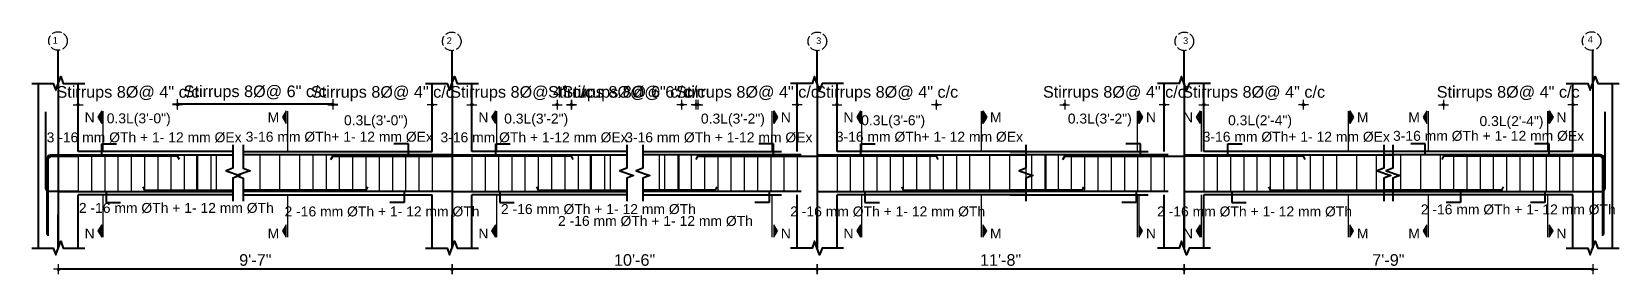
# Model space of a CAD drawing. Header units: inches. Extents: x -4597 to 93300, y -14139 to 5932.
# Drawn here: x 92342 to 93300, y 5786 to 5932 of the extents above; entities that cross this region are included whole.
import ezdxf

# ---------------------------------------------------------------- set-up
doc = ezdxf.new("R2010")
doc.units = ezdxf.units.IN
doc.header["$LTSCALE"] = 0.5
doc.header["$MEASUREMENT"] = 0
doc.header["$PDMODE"] = 66
doc.linetypes.add('ACAD_ISO02W100', pattern=[15, 12, -3])
for name, color, linetype, lineweight in [('BAR', 5, 'Continuous', 40), ('HATCH1', 4, 'ACAD_ISO02W100', 13), ('TEXT', 220, 'Continuous', 9), ('wall', 20, 'Continuous', 40)]:
    doc.layers.add(name, color=color, linetype=linetype, lineweight=lineweight)
doc.layers.add('DIMENSION', color=5, linetype='Continuous')
doc.layers.add('STIRRUP', color=10, linetype='Continuous')
doc.styles.add('1.8', font='times.ttf', dxfattribs={"width": 0.8, "height": 6})
doc.styles.add('style1', font='arial.ttf', dxfattribs={"height": 7})
doc.dimstyles.new('1.4', dxfattribs={"dimscale": 0, "dimtxt": 6, "dimasz": 0.5, "dimexe": 2, "dimexo": 9, "dimgap": 2, "dimtad": 1, "dimdec": 0, "dimlfac": 0.5, "dimzin": 3, "dimdsep": 46, "dimlunit": 4, "dimtxsty": '1.8', "dimblk": 'DIM', "dimcen": 3, "dimdle": 3, "dimse1": 1, "dimse2": 1, "dimclrd": 256, "dimclre": 256, "dimclrt": 7, "dimadec": 1, "dimazin": 2, "dimtfac": 1, "dimtdec": 0, "dimtix": 1, "dimtofl": 0, "dimtmove": 2, "dimatfit": 3, "dimldrblk": 'ARW', "dimfxl": 2, "dimfrac": 2, "dimtolj": 2, "dimtzin": 0, "dimarcsym": 0})

# ---------------------------------------------------------------- blocks, each defined once
blk = doc.blocks.new('DIM')
at = {"layer": 'DIMENSION'}
h = blk.add_hatch(color=256, dxfattribs=at)
h.paths.add_polyline_path([(0, 1.3), (0, 0), (1.3, 0, 0.414214)])
h.paths.add_polyline_path([(1.3, 0), (0, 0), (0, -1.3, 0.414214)])
h.paths.add_polyline_path([(0, 0), (-1.3, 0, 0.414214), (0, -1.3)])
h.paths.add_polyline_path([(0, 1.3, 0.414214), (-1.3, 0), (0, 0)])
for p, q in [((-6, 0), (6, 0)), ((0, 6), (0, -6))]:
    blk.add_line(p, q, dxfattribs=at)
blk.add_circle((0, 0), 1.28, dxfattribs=at)
blk = doc.blocks.new('*D578')
at = {"layer": 'Defpoints', "color": 0, "ltscale": 10, "transparency": 16777216}
for p in [(177149.08, 32540.48), (177224.44, 32523.94), (177149.08, 32509.42)]:
    blk.add_point(p, dxfattribs=at)
at = {"layer": 'DIMENSION', "lineweight": -2, "ltscale": 10, "transparency": 16777216}
for p, q in [((177148.58, 32540.48), (177148.08, 32540.48)), ((177224.94, 32540.48), (177225.44, 32540.48))]:
    blk.add_line(p, q, dxfattribs=at)
at = {"layer": 'DIMENSION', "lineweight": -2, "ltscale": 10, "transparency": 16777216, "xscale": 0.5, "yscale": 0.5, "zscale": 0.5}
blk.add_blockref('DIM', (177149.08, 32540.48), dxfattribs=at)
at = {"layer": 'DIMENSION', "lineweight": -2, "ltscale": 10, "transparency": 16777216, "xscale": 0.5, "yscale": 0.5, "zscale": 0.5, "rotation": 180}
blk.add_blockref('DIM', (177224.44, 32540.48), dxfattribs=at)
at = {"layer": 'DIMENSION', "color": 7, "ltscale": 10, "transparency": 16777216, "insert": (177186.76, 32547.14), "char_height": 7, "attachment_point": 5, "style": 'style1'}
blk.add_mtext('\\A2;Stirrups 8%%C@ 6" c/c', dxfattribs=at)
blk = doc.blocks.new('ARW')
at = {"layer": 'DIMENSION'}
blk.add_lwpolyline([(10, 0, 0, 6, 0), (0, 0, 0, 0, 0), (10, 0, 0, 0, 0)], format="xyseb", dxfattribs=at)
blk = doc.blocks.new('*D579')
at = {"layer": 'Defpoints', "color": 0, "ltscale": 10, "transparency": 16777216}
for p in [(177089.08, 32540.48), (177089.08, 32526.94), (177149.08, 32509.42)]:
    blk.add_point(p, dxfattribs=at)
at = {"layer": 'DIMENSION', "lineweight": -2, "ltscale": 10, "transparency": 16777216}
for p, q in [((177088.58, 32540.48), (177088.08, 32540.48)), ((177149.58, 32540.48), (177150.08, 32540.48))]:
    blk.add_line(p, q, dxfattribs=at)
at = {"layer": 'DIMENSION', "lineweight": -2, "ltscale": 10, "transparency": 16777216, "xscale": 0.5, "yscale": 0.5, "zscale": 0.5}
blk.add_blockref('DIM', (177089.08, 32540.48), dxfattribs=at)
at = {"layer": 'DIMENSION', "lineweight": -2, "ltscale": 10, "transparency": 16777216, "xscale": 0.5, "yscale": 0.5, "zscale": 0.5, "rotation": 180}
blk.add_blockref('DIM', (177149.08, 32540.48), dxfattribs=at)
at = {"layer": 'DIMENSION', "color": 7, "ltscale": 10, "transparency": 16777216, "insert": (177119.08, 32547.14), "char_height": 7, "attachment_point": 5, "style": 'style1'}
blk.add_mtext('\\A2;Stirrups 8%%C@ 4" c/c', dxfattribs=at)
blk = doc.blocks.new('*D580')
at = {"layer": 'Defpoints', "color": 0, "ltscale": 10, "transparency": 16777216}
for p in [(177065.08, 32540.48), (177065.08, 32526.94), (177005.08, 32509.42)]:
    blk.add_point(p, dxfattribs=at)
at = {"layer": 'DIMENSION', "lineweight": -2, "ltscale": 10, "transparency": 16777216}
for p, q in [((177004.58, 32540.48), (177004.08, 32540.48)), ((177065.58, 32540.48), (177066.08, 32540.48))]:
    blk.add_line(p, q, dxfattribs=at)
at = {"layer": 'DIMENSION', "lineweight": -2, "ltscale": 10, "transparency": 16777216, "xscale": 0.5, "yscale": 0.5, "zscale": 0.5}
blk.add_blockref('DIM', (177005.08, 32540.48), dxfattribs=at)
at = {"layer": 'DIMENSION', "lineweight": -2, "ltscale": 10, "transparency": 16777216, "xscale": 0.5, "yscale": 0.5, "zscale": 0.5, "rotation": 180}
blk.add_blockref('DIM', (177065.08, 32540.48), dxfattribs=at)
at = {"layer": 'DIMENSION', "color": 7, "ltscale": 10, "transparency": 16777216, "insert": (177035.08, 32547.14), "char_height": 7, "attachment_point": 5, "style": 'style1'}
blk.add_mtext('\\A2;Stirrups 8%%C@ 4" c/c', dxfattribs=at)
blk = doc.blocks.new('*D581')
at = {"layer": 'Defpoints', "color": 0, "ltscale": 10, "transparency": 16777216}
for p in [(176851.52, 32540.48), (176851.52, 32526.94), (176911.52, 32509.42)]:
    blk.add_point(p, dxfattribs=at)
at = {"layer": 'DIMENSION', "lineweight": -2, "ltscale": 10, "transparency": 16777216}
for p, q in [((176851.02, 32540.48), (176850.52, 32540.48)), ((176912.02, 32540.48), (176912.52, 32540.48))]:
    blk.add_line(p, q, dxfattribs=at)
at = {"layer": 'DIMENSION', "lineweight": -2, "ltscale": 10, "transparency": 16777216, "xscale": 0.5, "yscale": 0.5, "zscale": 0.5}
blk.add_blockref('DIM', (176851.52, 32540.48), dxfattribs=at)
at = {"layer": 'DIMENSION', "lineweight": -2, "ltscale": 10, "transparency": 16777216, "xscale": 0.5, "yscale": 0.5, "zscale": 0.5, "rotation": 180}
blk.add_blockref('DIM', (176911.52, 32540.48), dxfattribs=at)
at = {"layer": 'DIMENSION', "color": 7, "ltscale": 10, "transparency": 16777216, "insert": (176881.52, 32547.14), "char_height": 7, "attachment_point": 5, "style": 'style1'}
blk.add_mtext('\\A2;Stirrups 8%%C@ 4" c/c', dxfattribs=at)
blk = doc.blocks.new('*D766')
at = {"layer": 'Defpoints', "color": 0, "ltscale": 10, "transparency": 16777216}
for p in [(176911.52, 32540.85), (176911.52, 32509.42), (177005.08, 32509.42)]:
    blk.add_point(p, dxfattribs=at)
at = {"layer": 'DIMENSION', "lineweight": -2, "ltscale": 10, "transparency": 16777216}
blk.add_line((177004.58, 32540.85), (176912.02, 32540.85), dxfattribs=at)
at = {"layer": 'DIMENSION', "lineweight": -2, "ltscale": 10, "transparency": 16777216, "xscale": 0.5, "yscale": 0.5, "zscale": 0.5, "rotation": 180}
blk.add_blockref('DIM', (176911.52, 32540.85), dxfattribs=at)
at = {"layer": 'DIMENSION', "lineweight": -2, "ltscale": 10, "transparency": 16777216, "xscale": 0.5, "yscale": 0.5, "zscale": 0.5}
blk.add_blockref('DIM', (177005.08, 32540.85), dxfattribs=at)
at = {"layer": 'DIMENSION', "color": 7, "ltscale": 10, "transparency": 16777216, "insert": (176958.3, 32547.51), "char_height": 7, "attachment_point": 5, "style": 'style1'}
blk.add_mtext('\\A2;Stirrups 8%%C@ 6" c/c', dxfattribs=at)
blk = doc.blocks.new('*D582')
at = {"layer": 'Defpoints', "color": 0, "ltscale": 10, "transparency": 16777216}
for p in [(177077.08, 32453.98), (177297.34, 32453.98), (177077.08, 32441.17)]:
    blk.add_point(p, dxfattribs=at)
at = {"layer": 'DIMENSION', "lineweight": -2, "ltscale": 10, "transparency": 16777216}
blk.add_line((177296.84, 32441.17), (177077.58, 32441.17), dxfattribs=at)
at = {"layer": 'DIMENSION', "lineweight": -2, "ltscale": 10, "transparency": 16777216, "xscale": 0.5, "yscale": 0.5, "zscale": 0.5, "rotation": 180}
blk.add_blockref('DIM', (177077.08, 32441.17), dxfattribs=at)
at = {"layer": 'DIMENSION', "lineweight": -2, "ltscale": 10, "transparency": 16777216, "xscale": 0.5, "yscale": 0.5, "zscale": 0.5}
blk.add_blockref('DIM', (177297.34, 32441.17), dxfattribs=at)
at = {"layer": 'DIMENSION', "color": 7, "ltscale": 10, "transparency": 16777216, "insert": (177187.21, 32446.74), "char_height": 7, "attachment_point": 5, "style": 'style1'}
blk.add_mtext('\\A2;10\'-6"', dxfattribs=at)
blk = doc.blocks.new('*D583')
at = {"layer": 'Defpoints', "color": 0, "ltscale": 10, "transparency": 16777216}
for p in [(176839.73, 32453.98), (177077.08, 32453.98), (176839.73, 32441.17)]:
    blk.add_point(p, dxfattribs=at)
at = {"layer": 'DIMENSION', "lineweight": -2, "ltscale": 10, "transparency": 16777216}
blk.add_line((177076.58, 32441.17), (176840.23, 32441.17), dxfattribs=at)
at = {"layer": 'DIMENSION', "lineweight": -2, "ltscale": 10, "transparency": 16777216, "xscale": 0.5, "yscale": 0.5, "zscale": 0.5, "rotation": 180}
blk.add_blockref('DIM', (176839.73, 32441.17), dxfattribs=at)
at = {"layer": 'DIMENSION', "lineweight": -2, "ltscale": 10, "transparency": 16777216, "xscale": 0.5, "yscale": 0.5, "zscale": 0.5}
blk.add_blockref('DIM', (177077.08, 32441.17), dxfattribs=at)
at = {"layer": 'DIMENSION', "color": 7, "ltscale": 10, "transparency": 16777216, "insert": (176958.41, 32446.74), "char_height": 7, "attachment_point": 5, "style": 'style1'}
blk.add_mtext('\\A2;9\'-7"', dxfattribs=at)
blk = doc.blocks.new('*D584')
at = {"layer": 'Defpoints', "color": 0, "ltscale": 10, "transparency": 16777216}
for p in [(177675.26, 32540.48), (177753.26, 32528.5), (177675.26, 32523.94)]:
    blk.add_point(p, dxfattribs=at)
at = {"layer": 'DIMENSION', "lineweight": -2, "ltscale": 10, "transparency": 16777216}
for p, q in [((177674.76, 32540.48), (177674.26, 32540.48)), ((177753.76, 32540.48), (177754.26, 32540.48))]:
    blk.add_line(p, q, dxfattribs=at)
at = {"layer": 'DIMENSION', "lineweight": -2, "ltscale": 10, "transparency": 16777216, "xscale": 0.5, "yscale": 0.5, "zscale": 0.5}
blk.add_blockref('DIM', (177675.26, 32540.48), dxfattribs=at)
at = {"layer": 'DIMENSION', "lineweight": -2, "ltscale": 10, "transparency": 16777216, "xscale": 0.5, "yscale": 0.5, "zscale": 0.5, "rotation": 180}
blk.add_blockref('DIM', (177753.26, 32540.48), dxfattribs=at)
at = {"layer": 'DIMENSION', "color": 7, "ltscale": 10, "transparency": 16777216, "insert": (177714.26, 32547.14), "char_height": 7, "attachment_point": 5, "style": 'style1'}
blk.add_mtext('\\A2;Stirrups 8%%C@ 4" c/c', dxfattribs=at)
blk = doc.blocks.new('*D585')
at = {"layer": 'Defpoints', "color": 0, "ltscale": 10, "transparency": 16777216}
for p in [(177297.34, 32453.98), (177518.69, 32453.98), (177297.34, 32441.17)]:
    blk.add_point(p, dxfattribs=at)
at = {"layer": 'DIMENSION', "lineweight": -2, "ltscale": 10, "transparency": 16777216}
blk.add_line((177518.19, 32441.17), (177297.84, 32441.17), dxfattribs=at)
at = {"layer": 'DIMENSION', "lineweight": -2, "ltscale": 10, "transparency": 16777216, "xscale": 0.5, "yscale": 0.5, "zscale": 0.5, "rotation": 180}
blk.add_blockref('DIM', (177297.34, 32441.17), dxfattribs=at)
at = {"layer": 'DIMENSION', "lineweight": -2, "ltscale": 10, "transparency": 16777216, "xscale": 0.5, "yscale": 0.5, "zscale": 0.5}
blk.add_blockref('DIM', (177518.69, 32441.17), dxfattribs=at)
at = {"layer": 'DIMENSION', "color": 7, "ltscale": 10, "transparency": 16777216, "insert": (177408.02, 32446.74), "char_height": 7, "attachment_point": 5, "style": 'style1'}
blk.add_mtext('\\A2;11\'-8"', dxfattribs=at)
blk = doc.blocks.new('*D586')
at = {"layer": 'Defpoints', "color": 0, "ltscale": 10, "transparency": 16777216}
for p in [(177215.79, 32540.48), (177140.44, 32523.94), (177215.79, 32509.42)]:
    blk.add_point(p, dxfattribs=at)
at = {"layer": 'DIMENSION', "lineweight": -2, "ltscale": 10, "transparency": 16777216}
for p, q in [((177139.94, 32540.48), (177139.44, 32540.48)), ((177216.29, 32540.48), (177216.79, 32540.48))]:
    blk.add_line(p, q, dxfattribs=at)
at = {"layer": 'DIMENSION', "lineweight": -2, "ltscale": 10, "transparency": 16777216, "xscale": 0.5, "yscale": 0.5, "zscale": 0.5}
blk.add_blockref('DIM', (177140.44, 32540.48), dxfattribs=at)
at = {"layer": 'DIMENSION', "lineweight": -2, "ltscale": 10, "transparency": 16777216, "xscale": 0.5, "yscale": 0.5, "zscale": 0.5, "rotation": 180}
blk.add_blockref('DIM', (177215.79, 32540.48), dxfattribs=at)
at = {"layer": 'DIMENSION', "color": 7, "ltscale": 10, "transparency": 16777216, "insert": (177178.11, 32547.14), "char_height": 7, "attachment_point": 5, "style": 'style1'}
blk.add_mtext('\\A2;Stirrups 8%%C@ 6" c/c', dxfattribs=at)
blk = doc.blocks.new('*D587')
at = {"layer": 'Defpoints', "color": 0, "ltscale": 10, "transparency": 16777216}
for p in [(177285.34, 32540.48), (177285.34, 32526.94), (177225.34, 32509.42)]:
    blk.add_point(p, dxfattribs=at)
at = {"layer": 'DIMENSION', "lineweight": -2, "ltscale": 10, "transparency": 16777216}
for p, q in [((177224.84, 32540.48), (177224.34, 32540.48)), ((177285.84, 32540.48), (177286.34, 32540.48))]:
    blk.add_line(p, q, dxfattribs=at)
at = {"layer": 'DIMENSION', "lineweight": -2, "ltscale": 10, "transparency": 16777216, "xscale": 0.5, "yscale": 0.5, "zscale": 0.5}
blk.add_blockref('DIM', (177225.34, 32540.48), dxfattribs=at)
at = {"layer": 'DIMENSION', "lineweight": -2, "ltscale": 10, "transparency": 16777216, "xscale": 0.5, "yscale": 0.5, "zscale": 0.5, "rotation": 180}
blk.add_blockref('DIM', (177285.34, 32540.48), dxfattribs=at)
at = {"layer": 'DIMENSION', "color": 7, "ltscale": 10, "transparency": 16777216, "insert": (177255.34, 32547.14), "char_height": 7, "attachment_point": 5, "style": 'style1'}
blk.add_mtext('\\A2;Stirrups 8%%C@ 4" c/c', dxfattribs=at)
blk = doc.blocks.new('*D588')
at = {"layer": 'Defpoints', "color": 0, "ltscale": 10, "transparency": 16777216}
for p in [(177309.34, 32540.48), (177309.34, 32526.94), (177369.34, 32509.42)]:
    blk.add_point(p, dxfattribs=at)
at = {"layer": 'DIMENSION', "lineweight": -2, "ltscale": 10, "transparency": 16777216}
for p, q in [((177308.84, 32540.48), (177308.34, 32540.48)), ((177369.84, 32540.48), (177370.34, 32540.48))]:
    blk.add_line(p, q, dxfattribs=at)
at = {"layer": 'DIMENSION', "lineweight": -2, "ltscale": 10, "transparency": 16777216, "xscale": 0.5, "yscale": 0.5, "zscale": 0.5}
blk.add_blockref('DIM', (177309.34, 32540.48), dxfattribs=at)
at = {"layer": 'DIMENSION', "lineweight": -2, "ltscale": 10, "transparency": 16777216, "xscale": 0.5, "yscale": 0.5, "zscale": 0.5, "rotation": 180}
blk.add_blockref('DIM', (177369.34, 32540.48), dxfattribs=at)
at = {"layer": 'DIMENSION', "color": 7, "ltscale": 10, "transparency": 16777216, "insert": (177339.34, 32547.14), "char_height": 7, "attachment_point": 5, "style": 'style1'}
blk.add_mtext('\\A2;Stirrups 8%%C@ 4" c/c', dxfattribs=at)
blk = doc.blocks.new('*D589')
at = {"layer": 'Defpoints', "color": 0, "ltscale": 10, "transparency": 16777216}
for p in [(177506.69, 32540.48), (177506.69, 32526.94), (177446.69, 32509.42)]:
    blk.add_point(p, dxfattribs=at)
at = {"layer": 'DIMENSION', "lineweight": -2, "ltscale": 10, "transparency": 16777216}
for p, q in [((177446.19, 32540.48), (177445.69, 32540.48)), ((177507.19, 32540.48), (177507.69, 32540.48))]:
    blk.add_line(p, q, dxfattribs=at)
at = {"layer": 'DIMENSION', "lineweight": -2, "ltscale": 10, "transparency": 16777216, "xscale": 0.5, "yscale": 0.5, "zscale": 0.5}
blk.add_blockref('DIM', (177446.69, 32540.48), dxfattribs=at)
at = {"layer": 'DIMENSION', "lineweight": -2, "ltscale": 10, "transparency": 16777216, "xscale": 0.5, "yscale": 0.5, "zscale": 0.5, "rotation": 180}
blk.add_blockref('DIM', (177506.69, 32540.48), dxfattribs=at)
at = {"layer": 'DIMENSION', "color": 7, "ltscale": 10, "transparency": 16777216, "insert": (177476.69, 32547.14), "char_height": 7, "attachment_point": 5, "style": 'style1'}
blk.add_mtext('\\A2;Stirrups 8%%C@ 4" c/c', dxfattribs=at)
blk = doc.blocks.new('*D590')
at = {"layer": 'Defpoints', "color": 0, "ltscale": 10, "transparency": 16777216}
for p in [(177530.69, 32540.48), (177530.69, 32526.94), (177590.69, 32509.42)]:
    blk.add_point(p, dxfattribs=at)
at = {"layer": 'DIMENSION', "lineweight": -2, "ltscale": 10, "transparency": 16777216}
for p, q in [((177530.19, 32540.48), (177529.69, 32540.48)), ((177591.19, 32540.48), (177591.69, 32540.48))]:
    blk.add_line(p, q, dxfattribs=at)
at = {"layer": 'DIMENSION', "lineweight": -2, "ltscale": 10, "transparency": 16777216, "xscale": 0.5, "yscale": 0.5, "zscale": 0.5}
blk.add_blockref('DIM', (177530.69, 32540.48), dxfattribs=at)
at = {"layer": 'DIMENSION', "lineweight": -2, "ltscale": 10, "transparency": 16777216, "xscale": 0.5, "yscale": 0.5, "zscale": 0.5, "rotation": 180}
blk.add_blockref('DIM', (177590.69, 32540.48), dxfattribs=at)
at = {"layer": 'DIMENSION', "color": 7, "ltscale": 10, "transparency": 16777216, "insert": (177560.69, 32547.14), "char_height": 7, "attachment_point": 5, "style": 'style1'}
blk.add_mtext('\\A2;Stirrups 8%%C@ 4" c/c', dxfattribs=at)
blk = doc.blocks.new('*D591')
at = {"layer": 'Defpoints', "color": 0, "ltscale": 10, "transparency": 16777216}
for p in [(177518.69, 32453.98), (177765.26, 32453.98), (177518.69, 32441.17)]:
    blk.add_point(p, dxfattribs=at)
at = {"layer": 'DIMENSION', "lineweight": -2, "ltscale": 10, "transparency": 16777216}
blk.add_line((177764.76, 32441.17), (177519.19, 32441.17), dxfattribs=at)
at = {"layer": 'DIMENSION', "lineweight": -2, "ltscale": 10, "transparency": 16777216, "xscale": 0.5, "yscale": 0.5, "zscale": 0.5, "rotation": 180}
blk.add_blockref('DIM', (177518.69, 32441.17), dxfattribs=at)
at = {"layer": 'DIMENSION', "lineweight": -2, "ltscale": 10, "transparency": 16777216, "xscale": 0.5, "yscale": 0.5, "zscale": 0.5}
blk.add_blockref('DIM', (177765.26, 32441.17), dxfattribs=at)
at = {"layer": 'DIMENSION', "color": 7, "ltscale": 10, "transparency": 16777216, "insert": (177641.98, 32446.74), "char_height": 7, "attachment_point": 5, "style": 'style1'}
blk.add_mtext('\\A2;7\'-9"', dxfattribs=at)
blk = doc.blocks.new('1111111')
at = {"layer": 'TEXT', "ltscale": 10}
for points in [[(176865.72, 32536.72), (176865.72, 32529.22), (176863.41, 32532.97)], [(176977.1, 32536.72), (176977.1, 32529.22), (176974.79, 32532.97)], [(177103.29, 32536.72), (177103.29, 32529.22), (177100.98, 32532.97)], [(177271.14, 32536.72), (177271.14, 32529.22), (177273.45, 32532.97)], [(177323.54, 32536.72), (177323.54, 32529.22), (177321.23, 32532.97)], [(177397.33, 32536.72), (177397.33, 32529.22), (177399.64, 32532.97)], [(177491.4, 32536.72), (177491.4, 32529.22), (177493.71, 32532.97)], [(177528.38, 32536.72), (177528.38, 32529.22), (177526.07, 32532.97)], [(177618.68, 32536.72), (177618.68, 32529.22), (177620.99, 32532.97)], [(177665.27, 32536.72), (177665.27, 32529.22), (177662.96, 32532.97)], [(177739.06, 32536.72), (177739.06, 32529.22), (177741.37, 32532.97)], [(176865.72, 32460.58), (176865.72, 32468.08), (176863.41, 32464.33)], [(176977.1, 32460.58), (176977.1, 32468.08), (176974.79, 32464.33)], [(177103.29, 32460.58), (177103.29, 32468.08), (177100.98, 32464.33)], [(177271.14, 32460.58), (177271.14, 32468.08), (177273.45, 32464.33)], [(177323.54, 32460.58), (177323.54, 32468.08), (177321.23, 32464.33)], [(177397.33, 32460.58), (177397.33, 32468.08), (177399.64, 32464.33)], [(177491.4, 32460.58), (177491.4, 32468.08), (177493.71, 32464.33)], [(177528.38, 32460.58), (177528.38, 32468.08), (177526.07, 32464.33)], [(177618.68, 32460.58), (177618.68, 32468.08), (177620.99, 32464.33)], [(177665.27, 32460.58), (177665.27, 32468.08), (177662.96, 32464.33)], [(177739.06, 32460.58), (177739.06, 32468.08), (177741.37, 32464.33)]]:
    blk.add_hatch(color=256, dxfattribs=at).paths.add_polyline_path(points)
for p, q in [((176839.52, 32553.34), (176839.52, 32573.29)), ((177077.08, 32553.34), (177077.08, 32573.29)), ((177297.34, 32553.34), (177297.34, 32573.29)), ((177518.69, 32553.34), (177518.69, 32573.29)), ((177765.26, 32553.34), (177765.26, 32573.29)), ((176839.52, 32553.34), (176839.52, 32453.98)), ((177077.08, 32553.34), (177077.08, 32453.98)), ((177297.34, 32553.34), (177297.34, 32453.98)), ((177518.69, 32553.34), (177518.69, 32453.98)), ((177765.26, 32553.34), (177765.26, 32453.98)), ((176839.52, 32453.98), (176839.52, 32473.93)), ((177077.08, 32453.98), (177077.08, 32473.93)), ((177297.34, 32453.98), (177297.34, 32473.93)), ((177518.69, 32453.98), (177518.69, 32473.93)), ((177765.26, 32453.98), (177765.26, 32473.93))]:
    blk.add_line(p, q)
at = {"ltscale": 10}
for p, q in [((176827.52, 32509.42), (176827.52, 32553.34)), ((176851.52, 32512.17), (176851.52, 32553.34)), ((177065.08, 32512.17), (177065.08, 32553.34)), ((177089.08, 32512.17), (177089.08, 32553.34)), ((177285.34, 32512.17), (177285.34, 32553.34)), ((177309.34, 32512.17), (177309.34, 32553.34)), ((177506.69, 32512.17), (177506.69, 32553.34)), ((177530.69, 32512.17), (177530.69, 32553.34)), ((177753.26, 32512.17), (177753.26, 32553.34)), ((177777.26, 32486.17), (177777.26, 32553.34)), ((176827.52, 32453.98), (176827.52, 32509.42)), ((176944.87, 32512.17), (176851.52, 32512.17)), ((176951.08, 32512.17), (177065.08, 32512.17)), ((177182.44, 32512.17), (177089.08, 32512.17)), ((177192.26, 32512.17), (177275.79, 32512.17)), ((177423.34, 32512.17), (177309.34, 32512.17)), ((177413.61, 32512.17), (177497.14, 32512.17)), ((177644.69, 32512.17), (177530.69, 32512.17)), ((177753.26, 32512.17), (177639.26, 32512.17)), ((176944.87, 32486.17), (176851.52, 32486.17)), ((176851.52, 32453.98), (176851.52, 32486.17)), ((176951.08, 32486.17), (177065.08, 32486.17)), ((177065.08, 32453.98), (177065.08, 32486.17)), ((177182.44, 32486.17), (177089.08, 32486.17)), ((177089.08, 32453.98), (177089.08, 32486.17)), ((177192.26, 32486.17), (177275.79, 32486.17)), ((177285.34, 32453.98), (177285.34, 32486.17)), ((177423.34, 32486.17), (177309.34, 32486.17)), ((177309.34, 32453.98), (177309.34, 32486.17)), ((177413.61, 32486.17), (177497.14, 32486.17)), ((177506.69, 32453.98), (177506.69, 32486.17)), ((177644.69, 32486.17), (177530.69, 32486.17)), ((177530.69, 32453.98), (177530.69, 32486.17)), ((177753.26, 32486.17), (177639.26, 32486.17)), ((177753.26, 32453.98), (177753.26, 32486.17)), ((177777.26, 32453.98), (177777.26, 32486.17))]:
    blk.add_line(p, q, dxfattribs=at)
at = {"linetype": 'Continuous', "ltscale": 10}
for points in [[(176823.52, 32553.34), (176836.52, 32553.34), (176838.02, 32549.22), (176841.02, 32557.46), (176842.52, 32553.34), (176855.52, 32553.34)], [(177061.08, 32553.34), (177074.08, 32553.34), (177075.58, 32549.22), (177078.58, 32557.46), (177080.08, 32553.34), (177093.08, 32553.34)], [(177313.34, 32553.34), (177300.34, 32553.34), (177298.84, 32549.22), (177295.84, 32557.46), (177294.34, 32553.34), (177281.34, 32553.34)], [(177534.69, 32553.34), (177521.69, 32553.34), (177520.19, 32549.22), (177517.19, 32557.46), (177515.69, 32553.34), (177502.69, 32553.34)], [(177749.26, 32553.34), (177762.26, 32553.34), (177763.76, 32549.22), (177766.76, 32557.46), (177768.26, 32553.34), (177781.26, 32553.34)], [(176944.87, 32516.17), (176944.87, 32502.17), (176940.75, 32500.67), (176948.99, 32497.67), (176944.87, 32496.17), (176944.87, 32482.17)], [(176944.87, 32516.17), (176944.87, 32502.17), (176940.75, 32500.67), (176948.99, 32497.67), (176944.87, 32496.17), (176944.87, 32482.17)], [(176951.08, 32516.17), (176951.08, 32502.17), (176955.21, 32500.67), (176946.96, 32497.67), (176951.08, 32496.17), (176951.08, 32482.17)], [(176951.08, 32516.17), (176951.08, 32502.17), (176955.21, 32500.67), (176946.96, 32497.67), (176951.08, 32496.17), (176951.08, 32482.17)], [(177182.44, 32516.17), (177182.44, 32502.17), (177178.31, 32500.67), (177186.56, 32497.67), (177182.44, 32496.17), (177182.44, 32482.17)], [(177182.44, 32516.17), (177182.44, 32502.17), (177178.31, 32500.67), (177186.56, 32497.67), (177182.44, 32496.17), (177182.44, 32482.17)], [(177192.26, 32516.17), (177192.26, 32502.17), (177188.14, 32500.67), (177196.38, 32497.67), (177192.26, 32496.17), (177192.26, 32482.17)], [(177423.34, 32516.17), (177423.34, 32502.17), (177419.22, 32500.67), (177427.46, 32497.67), (177423.34, 32496.17), (177423.34, 32482.17)], [(177639.26, 32516.17), (177639.26, 32502.17), (177635.14, 32500.67), (177643.38, 32497.67), (177639.26, 32496.17), (177639.26, 32482.17)], [(177644.69, 32516.17), (177644.69, 32502.17), (177640.57, 32500.67), (177648.81, 32497.67), (177644.69, 32496.17), (177644.69, 32482.17)], [(176823.52, 32453.98), (176836.52, 32453.98), (176838.02, 32449.86), (176841.02, 32458.1), (176842.52, 32453.98), (176855.52, 32453.98)], [(177061.08, 32453.98), (177074.08, 32453.98), (177075.58, 32449.86), (177078.58, 32458.1), (177080.08, 32453.98), (177093.08, 32453.98)], [(177313.34, 32453.98), (177300.34, 32453.98), (177298.84, 32449.86), (177295.84, 32458.1), (177294.34, 32453.98), (177281.34, 32453.98)], [(177534.69, 32453.98), (177521.69, 32453.98), (177520.19, 32449.86), (177517.19, 32458.1), (177515.69, 32453.98), (177502.69, 32453.98)], [(177749.26, 32453.98), (177762.26, 32453.98), (177763.76, 32449.86), (177766.76, 32458.1), (177768.26, 32453.98), (177781.26, 32453.98)]]:
    blk.add_lwpolyline(points, dxfattribs=at)
at = {"layer": 'BAR', "ltscale": 10}
for p, q in [((176839.52, 32510.17), (176944.87, 32510.17)), ((177077.08, 32510.17), (176951.08, 32510.17)), ((177077.08, 32510.17), (177182.44, 32510.17)), ((177287.79, 32510.17), (177192.26, 32510.17)), ((177297.34, 32510.17), (177423.34, 32510.17)), ((177509.14, 32510.17), (177413.61, 32510.17)), ((177518.69, 32510.17), (177644.69, 32510.17)), ((176839.52, 32488.17), (176944.87, 32488.17)), ((177077.08, 32488.17), (176951.08, 32488.17)), ((177077.08, 32488.17), (177182.44, 32488.17)), ((177287.79, 32488.17), (177192.26, 32488.17)), ((177297.34, 32488.17), (177423.34, 32488.17)), ((177509.14, 32488.17), (177413.61, 32488.17)), ((177518.69, 32488.17), (177644.69, 32488.17))]:
    blk.add_line(p, q, dxfattribs=at)
for points in [[(176851.52, 32488.17), (176834.03, 32488.17, -0.414214), (176832.02, 32490.19), (176832.02, 32536.17)], [(177753.26, 32488.17), (177770.75, 32488.17, 0.414214), (177772.76, 32490.19), (177772.76, 32536.17)], [(176832.77, 32462.17), (176832.77, 32508.16, -0.414214), (176834.78, 32510.17), (176851.52, 32510.17)], [(176833.52, 32461.42), (176833.52, 32507.41, -0.414214), (176835.53, 32509.42), (176851.52, 32509.42)], [(177772.01, 32462.17), (177772.01, 32508.16, 0.414214), (177770, 32510.17), (177753.26, 32510.17)], [(177771.26, 32461.42), (177771.26, 32507.41, 0.414214), (177769.25, 32509.42), (177753.26, 32509.42)]]:
    blk.add_lwpolyline(points, format="xyb", dxfattribs=at)
for points in [[(176912.56, 32507.42), (176911.52, 32509.42), (176839.52, 32509.42)], [(177004.04, 32507.42), (177005.08, 32509.42), (177077.08, 32509.42)], [(177150.13, 32507.42), (177149.08, 32509.42), (177077.08, 32509.42)], [(177224.3, 32507.42), (177225.34, 32509.42), (177297.34, 32509.42)], [(177370.38, 32507.42), (177369.34, 32509.42), (177297.34, 32509.42)], [(177445.65, 32507.42), (177446.69, 32509.42), (177518.69, 32509.42)], [(177591.74, 32507.42), (177590.69, 32509.42), (177518.69, 32509.42)], [(177765.26, 32510.17), (177639.26, 32510.17)], [(177765.26, 32509.42), (177675.26, 32509.42), (177674.31, 32507.42)], [(176890.56, 32490.92), (176891.52, 32488.92), (176944.87, 32488.92)], [(177026.04, 32490.92), (177025.08, 32488.92), (176951.08, 32488.92)], [(177128.13, 32490.92), (177129.08, 32488.92), (177182.44, 32488.92)], [(177236.74, 32490.92), (177235.79, 32488.92), (177192.26, 32488.92)], [(177348.39, 32490.92), (177349.34, 32488.92), (177423.34, 32488.92)], [(177458.09, 32490.92), (177457.14, 32488.92), (177413.61, 32488.92)], [(177569.74, 32490.92), (177570.69, 32488.92), (177644.69, 32488.92)], [(177711.22, 32490.92), (177710.26, 32488.92), (177639.26, 32488.92)], [(177639.26, 32488.17), (177765.26, 32488.17)]]:
    blk.add_lwpolyline(points, dxfattribs=at)
at = {"layer": 'DIMENSION', "ltscale": 10}
for p, q in [((176866.57, 32512.17), (176866.57, 32536.67)), ((176977.95, 32512.17), (176977.95, 32536.67)), ((177104.14, 32512.17), (177104.14, 32536.67)), ((177270.28, 32512.17), (177270.28, 32536.67)), ((177324.4, 32512.17), (177324.4, 32536.67)), ((177396.47, 32512.17), (177396.47, 32536.67)), ((177490.54, 32512.17), (177490.54, 32536.67)), ((177529.24, 32512.17), (177529.24, 32536.67)), ((177617.83, 32512.17), (177617.83, 32536.67)), ((177666.13, 32512.17), (177666.13, 32536.67)), ((177738.2, 32512.17), (177738.2, 32536.67)), ((176866.57, 32460.63), (176866.57, 32486.17)), ((176977.95, 32460.63), (176977.95, 32486.17)), ((177104.14, 32460.63), (177104.14, 32486.17)), ((177270.28, 32460.63), (177270.28, 32486.17)), ((177324.4, 32460.63), (177324.4, 32486.17)), ((177396.47, 32460.63), (177396.47, 32486.17)), ((177490.54, 32460.63), (177490.54, 32486.17)), ((177491.64, 32460.63), (177491.64, 32486.17)), ((177529.24, 32460.63), (177529.24, 32486.17)), ((177617.83, 32460.63), (177617.83, 32486.17)), ((177666.13, 32460.63), (177666.13, 32486.17)), ((177738.2, 32460.63), (177738.2, 32486.17))]:
    blk.add_line(p, q, dxfattribs=at)
for points in [[(176865.72, 32529.22), (176865.72, 32536.72), (176863.41, 32532.97), (176865.72, 32529.22)], [(176977.1, 32529.22), (176977.1, 32536.72), (176974.79, 32532.97), (176977.1, 32529.22)], [(177103.29, 32529.22), (177103.29, 32536.72), (177100.98, 32532.97), (177103.29, 32529.22)], [(177271.14, 32529.22), (177271.14, 32536.72), (177273.45, 32532.97), (177271.14, 32529.22)], [(177323.54, 32529.22), (177323.54, 32536.72), (177321.23, 32532.97), (177323.54, 32529.22)], [(177397.33, 32529.22), (177397.33, 32536.72), (177399.64, 32532.97), (177397.33, 32529.22)], [(177491.4, 32529.22), (177491.4, 32536.72), (177493.71, 32532.97), (177491.4, 32529.22)], [(177528.38, 32529.22), (177528.38, 32536.72), (177526.07, 32532.97), (177528.38, 32529.22)], [(177618.68, 32529.22), (177618.68, 32536.72), (177620.99, 32532.97), (177618.68, 32529.22)], [(177665.27, 32529.22), (177665.27, 32536.72), (177662.96, 32532.97), (177665.27, 32529.22)], [(177739.06, 32529.22), (177739.06, 32536.72), (177741.37, 32532.97), (177739.06, 32529.22)]]:
    blk.add_lwpolyline(points, dxfattribs=at)
at = {"layer": 'HATCH1', "lineweight": 25}
for centre in [(176839.35, 32578.89), (177076.92, 32578.66), (177297.51, 32578.66), (177518.86, 32578.66), (177764.58, 32578.86)]:
    blk.add_circle(centre, 5.6, dxfattribs=at)
at = {"layer": 'STIRRUP'}
for p, q in [((176851.52, 32510.57), (176851.52, 32487.77)), ((176859.52, 32510.57), (176859.52, 32487.77)), ((176867.52, 32510.57), (176867.52, 32487.77)), ((176875.52, 32510.57), (176875.52, 32487.77)), ((176883.52, 32510.57), (176883.52, 32487.77)), ((176891.52, 32510.57), (176891.52, 32487.77)), ((176899.52, 32510.57), (176899.52, 32487.77)), ((176907.52, 32510.57), (176907.52, 32487.77)), ((176915.52, 32510.57), (176915.52, 32487.77)), ((176922.87, 32510.57), (176922.87, 32487.77)), ((176923.52, 32510.57), (176923.52, 32487.77)), ((176931.52, 32510.57), (176931.52, 32487.77)), ((176934.87, 32510.57), (176934.87, 32487.77)), ((176961.08, 32510.57), (176961.08, 32487.77)), ((176973.08, 32510.57), (176973.08, 32487.77)), ((176985.08, 32510.57), (176985.08, 32487.77)), ((176993.08, 32510.57), (176993.08, 32487.77)), ((177001.08, 32510.57), (177001.08, 32487.77)), ((177009.08, 32510.57), (177009.08, 32487.77)), ((177017.08, 32510.57), (177017.08, 32487.77)), ((177025.08, 32510.57), (177025.08, 32487.77)), ((177033.08, 32510.57), (177033.08, 32487.77)), ((177041.08, 32510.57), (177041.08, 32487.77)), ((177049.08, 32510.57), (177049.08, 32487.77)), ((177057.08, 32510.57), (177057.08, 32487.77)), ((177065.08, 32510.57), (177065.08, 32487.77)), ((177089.08, 32510.57), (177089.08, 32487.77)), ((177097.08, 32510.57), (177097.08, 32487.77)), ((177105.08, 32510.57), (177105.08, 32487.77)), ((177113.08, 32510.57), (177113.08, 32487.77)), ((177121.08, 32510.57), (177121.08, 32487.77)), ((177129.08, 32510.57), (177129.08, 32487.77)), ((177137.08, 32510.57), (177137.08, 32487.77)), ((177145.08, 32510.57), (177145.08, 32487.77)), ((177153.08, 32510.57), (177153.08, 32487.77)), ((177160.44, 32510.57), (177160.44, 32487.77)), ((177161.08, 32510.57), (177161.08, 32487.77)), ((177169.08, 32510.57), (177169.08, 32487.77)), ((177172.44, 32510.57), (177172.44, 32487.77)), ((177201.99, 32510.57), (177201.99, 32487.77)), ((177205.34, 32510.57), (177205.34, 32487.77)), ((177213.34, 32510.57), (177213.34, 32487.77)), ((177213.99, 32510.57), (177213.99, 32487.77)), ((177221.34, 32510.57), (177221.34, 32487.77)), ((177229.34, 32510.57), (177229.34, 32487.77)), ((177237.34, 32510.57), (177237.34, 32487.77)), ((177245.34, 32510.57), (177245.34, 32487.77)), ((177253.34, 32510.57), (177253.34, 32487.77)), ((177261.34, 32510.57), (177261.34, 32487.77)), ((177269.34, 32510.57), (177269.34, 32487.77)), ((177277.34, 32510.57), (177277.34, 32487.77)), ((177285.34, 32510.57), (177285.34, 32487.77)), ((177309.34, 32510.57), (177309.34, 32487.77)), ((177317.34, 32510.57), (177317.34, 32487.77)), ((177325.34, 32510.57), (177325.34, 32487.77)), ((177333.34, 32510.57), (177333.34, 32487.77)), ((177341.34, 32510.57), (177341.34, 32487.77)), ((177349.34, 32510.57), (177349.34, 32487.77)), ((177357.34, 32510.57), (177357.34, 32487.77)), ((177365.34, 32510.57), (177365.34, 32487.77)), ((177373.34, 32510.57), (177373.34, 32487.77)), ((177381.34, 32510.57), (177381.34, 32487.77)), ((177389.34, 32510.57), (177389.34, 32487.77)), ((177401.34, 32510.57), (177401.34, 32487.77)), ((177413.34, 32510.57), (177413.34, 32487.77)), ((177423.34, 32510.57), (177423.34, 32487.77)), ((177426.69, 32510.57), (177426.69, 32487.77)), ((177434.69, 32510.57), (177434.69, 32487.77)), ((177435.34, 32510.57), (177435.34, 32487.77)), ((177442.69, 32510.57), (177442.69, 32487.77)), ((177450.69, 32510.57), (177450.69, 32487.77)), ((177458.69, 32510.57), (177458.69, 32487.77)), ((177466.69, 32510.57), (177466.69, 32487.77)), ((177474.69, 32510.57), (177474.69, 32487.77)), ((177482.69, 32510.57), (177482.69, 32487.77)), ((177490.69, 32510.57), (177490.69, 32487.77)), ((177498.69, 32510.57), (177498.69, 32487.77)), ((177506.69, 32510.57), (177506.69, 32487.77)), ((177530.69, 32510.57), (177530.69, 32487.77)), ((177538.69, 32510.57), (177538.69, 32487.77)), ((177546.69, 32510.57), (177546.69, 32487.77)), ((177554.69, 32510.57), (177554.69, 32487.77)), ((177562.69, 32510.57), (177562.69, 32487.77)), ((177570.69, 32510.57), (177570.69, 32487.77)), ((177578.69, 32510.57), (177578.69, 32487.77)), ((177586.69, 32510.57), (177586.69, 32487.77)), ((177594.69, 32510.57), (177594.69, 32487.77)), ((177602.69, 32510.57), (177602.69, 32487.77)), ((177610.69, 32510.57), (177610.69, 32487.77)), ((177622.69, 32510.57), (177622.69, 32487.77)), ((177634.69, 32510.57), (177634.69, 32487.77)), ((177649.26, 32510.57), (177649.26, 32487.77)), ((177661.26, 32510.57), (177661.26, 32487.77)), ((177673.26, 32510.57), (177673.26, 32487.77)), ((177681.26, 32510.57), (177681.26, 32487.77)), ((177689.26, 32510.57), (177689.26, 32487.77)), ((177697.26, 32510.57), (177697.26, 32487.77)), ((177705.26, 32510.57), (177705.26, 32487.77)), ((177713.26, 32510.57), (177713.26, 32487.77)), ((177721.26, 32510.57), (177721.26, 32487.77)), ((177729.26, 32510.57), (177729.26, 32487.77)), ((177737.26, 32510.57), (177737.26, 32487.77)), ((177745.26, 32510.57), (177745.26, 32487.77)), ((177753.26, 32510.57), (177753.26, 32487.77))]:
    blk.add_line(p, q, dxfattribs=at)
at = {"layer": 'TEXT', "ltscale": 10}
for points in [[(176865.72, 32468.08), (176865.72, 32460.58), (176863.41, 32464.33), (176865.72, 32468.08)], [(176977.1, 32468.08), (176977.1, 32460.58), (176974.79, 32464.33), (176977.1, 32468.08)], [(177103.29, 32468.08), (177103.29, 32460.58), (177100.98, 32464.33), (177103.29, 32468.08)], [(177271.14, 32468.08), (177271.14, 32460.58), (177273.45, 32464.33), (177271.14, 32468.08)], [(177323.54, 32468.08), (177323.54, 32460.58), (177321.23, 32464.33), (177323.54, 32468.08)], [(177397.33, 32468.08), (177397.33, 32460.58), (177399.64, 32464.33), (177397.33, 32468.08)], [(177491.4, 32468.08), (177491.4, 32460.58), (177493.71, 32464.33), (177491.4, 32468.08)], [(177528.38, 32468.08), (177528.38, 32460.58), (177526.07, 32464.33), (177528.38, 32468.08)], [(177618.68, 32468.08), (177618.68, 32460.58), (177620.99, 32464.33), (177618.68, 32468.08)], [(177665.27, 32468.08), (177665.27, 32460.58), (177662.96, 32464.33), (177665.27, 32468.08)], [(177739.06, 32468.08), (177739.06, 32460.58), (177741.37, 32464.33), (177739.06, 32468.08)]]:
    blk.add_lwpolyline(points, dxfattribs=at)
at = {"layer": 'HATCH1', "lineweight": 25, "style": 'style1'}
for s, p in [('1', (176836.21, 32577.34)), ('2', (177073.85, 32577.12)), ('3', (177296.74, 32577.12)), ('3', (177518.09, 32577.12)), ('4', (177762.26, 32577.87))]:
    blk.add_text(s, height=4, dxfattribs=at).set_placement(p)
at = {"layer": 'TEXT', "ltscale": 10, "style": 'style1'}
for s, p in [('N', (176855.41, 32529.88)), ('M', (176965.82, 32529.88)), ('N', (177092.98, 32529.88)), ('N', (177275.44, 32529.88)), ('N', (177313.24, 32529.88)), ('M', (177401.63, 32529.88)), ('N', (177495.7, 32529.88)), ('N', (177518.08, 32529.88)), ('M', (177622.98, 32529.88)), ('M', (177654, 32529.88)), ('N', (177743.36, 32529.88)), ('3 -16 mm %%CTh + 1- 12 mm %%CEx', (176832.51, 32517.8)), ('3-16 mm %%CTh+ 1- 12 mm %%CEx', (176952.59, 32518.15)), ('3-16 mm %%CTh + 1-12 mm %%CEx', (177070.08, 32517.8)), ('3-16 mm %%CTh + 1-12 mm %%CEx', (177181.55, 32517.8)), ('3-16 mm %%CTh+ 1- 12 mm %%CEx', (177308.6, 32518.15)), ('3-16 mm %%CTh+ 1- 12 mm %%CEx', (177529.95, 32518.15)), ('3-16 mm %%CTh + 1- 12 mm %%CEx', (177644.79, 32518.68)), ('2 -16 mm %%CTh + 1- 12 mm %%CTh', (176851.94, 32475.2)), ('2 -16 mm %%CTh + 1- 12 mm %%CTh', (176976.03, 32473.07)), ('2 -16 mm %%CTh + 1- 12 mm %%CTh', (177106.59, 32474.5)), ('2 -16 mm %%CTh + 1- 12 mm %%CTh', (177281.11, 32473.07)), ('2 -16 mm %%CTh + 1- 12 mm %%CTh', (177502.46, 32473.07)), ('2 -16 mm %%CTh + 1- 12 mm %%CTh', (177661.54, 32474.28)), ('2 -16 mm %%CTh + 1- 12 mm %%CTh', (177141, 32467.35)), ('N', (176855.41, 32459.75)), ('M', (176965.82, 32459.75)), ('N', (177092.98, 32459.75)), ('N', (177275.44, 32459.75)), ('N', (177313.24, 32459.75)), ('M', (177401.63, 32459.75)), ('N', (177495.7, 32459.75)), ('N', (177518.08, 32459.75)), ('M', (177622.98, 32459.75)), ('M', (177654, 32459.75)), ('N', (177743.36, 32459.75))]:
    blk.add_text(s, height=6, dxfattribs=at).set_placement(p)
at = {"layer": 'TEXT', "style": 'style1'}
for s, p in [('0.3L(3\'-0")', (176868.76, 32529.25)), ('0.3L(3\'-2")', (177108.56, 32529.11)), ('0.3L(3\'-2")', (177227.23, 32529.11)), ('0.3L(3\'-2")', (177448.58, 32529.11)), ('0.3L(3\'-0")', (177011.89, 32528.09)), ('0.3L(3\'-6")', (177323.91, 32528.09)), ('0.3L(2\'-4")', (177545.26, 32528.09)), ('0.3L(2\'-4")', (177696.95, 32527.59))]:
    blk.add_text(s, height=6, dxfattribs=at).set_placement(p)
at = {"layer": 'DIMENSION', "ltscale": 10}
for base, p1, p2, text, picture, middle in [((176851.52, 32540.48), (176911.52, 32509.42), (176851.52, 32526.94), 'Stirrups 8%%C@ 4" c/c', '*D581', (176881.52, 32547.14)), ((176911.52, 32540.85), (177005.08, 32509.42), (176911.52, 32509.42), 'Stirrups 8%%C@ 6" c/c', '*D766', (176958.3, 32547.51)), ((177089.08, 32540.48), (177149.08, 32509.42), (177089.08, 32526.94), 'Stirrups 8%%C@ 4" c/c', '*D579', (177119.08, 32547.14)), ((177149.08, 32540.48), (177224.44, 32523.94), (177149.08, 32509.42), 'Stirrups 8%%C@ 6" c/c', '*D578', (177186.76, 32547.14)), ((177309.34, 32540.48), (177369.34, 32509.42), (177309.34, 32526.94), 'Stirrups 8%%C@ 4" c/c', '*D588', (177339.34, 32547.14)), ((177530.69, 32540.48), (177590.69, 32509.42), (177530.69, 32526.94), 'Stirrups 8%%C@ 4" c/c', '*D590', (177560.69, 32547.14)), ((177675.26, 32540.48), (177753.26, 32528.5), (177675.26, 32523.94), 'Stirrups 8%%C@ 4" c/c', '*D584', (177714.26, 32547.14)), ((176839.73, 32441.17), (177077.08, 32453.98), (176839.73, 32453.98), '9\'-7"', '*D583', (176958.41, 32446.74)), ((177077.08, 32441.17), (177297.34, 32453.98), (177077.08, 32453.98), '10\'-6"', '*D582', (177187.21, 32446.74)), ((177297.34, 32441.17), (177518.69, 32453.98), (177297.34, 32453.98), '11\'-8"', '*D585', (177408.02, 32446.74)), ((177518.69, 32441.17), (177765.26, 32453.98), (177518.69, 32453.98), '7\'-9"', '*D591', (177641.98, 32446.74))]:
    dim = blk.add_linear_dim(base=base, p1=p1, p2=p2, angle=180, text=text, dimstyle='1.4', override={"dimscale": 1, "dimtxsty": 'style1'}, dxfattribs=at)
    dim.commit()
    dim.dimension.update_dxf_attribs({"geometry": picture, "text_midpoint": middle})
for base, p1, p2, text, picture, middle in [((177065.08, 32540.48), (177005.08, 32509.42), (177065.08, 32526.94), 'Stirrups 8%%C@ 4" c/c', '*D580', (177035.08, 32547.14)), ((177215.79, 32540.48), (177140.44, 32523.94), (177215.79, 32509.42), 'Stirrups 8%%C@ 6" c/c', '*D586', (177178.11, 32547.14)), ((177285.34, 32540.48), (177225.34, 32509.42), (177285.34, 32526.94), 'Stirrups 8%%C@ 4" c/c', '*D587', (177255.34, 32547.14)), ((177506.69, 32540.48), (177446.69, 32509.42), (177506.69, 32526.94), 'Stirrups 8%%C@ 4" c/c', '*D589', (177476.69, 32547.14))]:
    dim = blk.add_linear_dim(base=base, p1=p1, p2=p2, text=text, dimstyle='1.4', override={"dimscale": 1, "dimtxsty": 'style1'}, dxfattribs=at)
    dim.commit()
    dim.dimension.update_dxf_attribs({"geometry": picture, "text_midpoint": middle})
for points in [[(176865.87, 32510.57), (176865.87, 32516.78), (176874.59, 32516.78)], [(177050.73, 32510.57), (177050.73, 32516.78), (177042.01, 32516.78)], [(177103.44, 32510.57), (177103.44, 32516.78), (177112.16, 32516.78)], [(177270.99, 32510.57), (177270.99, 32516.78), (177262.26, 32516.78)], [(177323.7, 32510.57), (177323.7, 32516.78), (177332.42, 32516.78)], [(177492.34, 32510.57), (177492.34, 32516.78), (177483.62, 32516.78)], [(177545.05, 32510.57), (177545.05, 32516.78), (177553.77, 32516.78)], [(177664.23, 32510.57), (177664.23, 32516.78), (177655.5, 32516.78)], [(177738.91, 32510.57), (177738.91, 32516.78), (177730.19, 32516.78)], [(176868.36, 32487.77), (176868.36, 32481.56), (176877.08, 32481.56)], [(177048.25, 32487.77), (177048.25, 32481.56), (177039.53, 32481.56)], [(177105.92, 32487.77), (177105.92, 32481.56), (177114.64, 32481.56)], [(177268.5, 32487.77), (177268.5, 32481.56), (177259.78, 32481.56)], [(177326.18, 32487.77), (177326.18, 32481.56), (177334.9, 32481.56)], [(177489.85, 32487.77), (177489.85, 32481.56), (177481.13, 32481.56)], [(177547.53, 32487.77), (177547.53, 32481.56), (177556.25, 32481.56)], [(177685.5, 32487.77), (177685.5, 32481.56), (177676.78, 32481.56)], [(177736.42, 32487.77), (177736.42, 32481.56), (177727.7, 32481.56)]]:
    blk.add_leader(points, dimstyle='1.4', override={"dimscale": 1, "dimtxsty": 'style1'}, dxfattribs=at)

msp = doc.modelspace()

# ---------------------------------------------------------------- block references
at = {"layer": 'wall', "linetype": 'ByBlock'}
msp.add_blockref('1111111', (-84481.17, -26652.04), dxfattribs=at)

doc.saveas('drawing.dxf')
